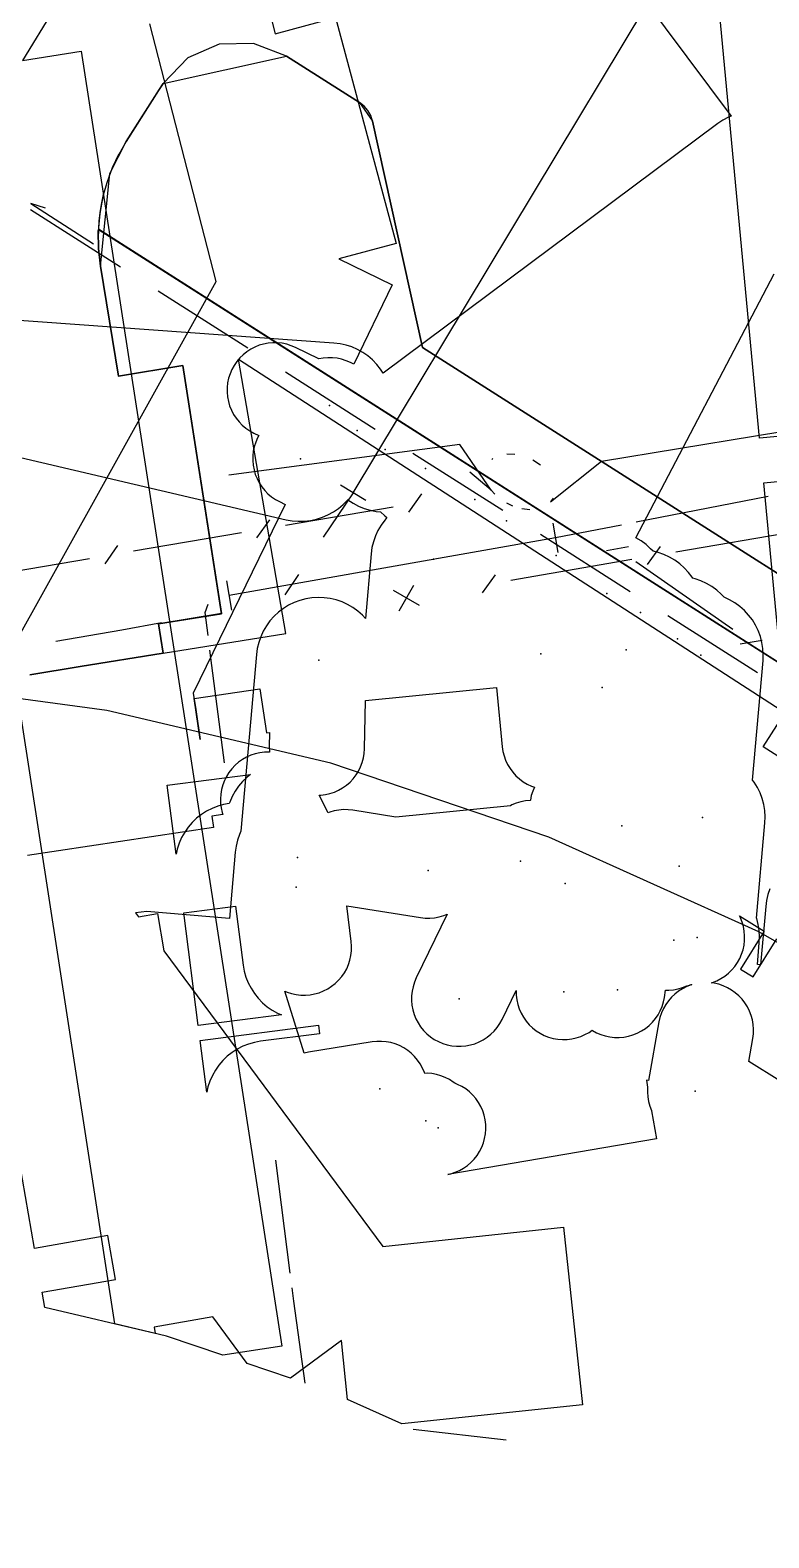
# Model space of a CAD drawing. Header units: metres. Extents: x -3782 to -2031, y 18790 to 19846.
# Drawn here: x -2492.5 to -2467.7, y 19615.4 to 19666 of the extents above; entities that cross this region are included whole.
import ezdxf

# ---------------------------------------------------------------- set-up
doc = ezdxf.new("R2010")
doc.units = ezdxf.units.M
for name, color, linetype in [('BENCH', 7, 'Continuous'), ('BOUNDARY', 7, 'Continuous'), ('CURB', 7, 'Continuous'), ('ELECTR_CABLE', 7, 'Continuous'), ('ELECTR_CABLE_COMM', 7, 'Continuous'), ('GAS', 7, 'Continuous'), ('GRASS', 7, 'Continuous'), ('GROUND', 7, 'Continuous'), ('HEAT', 7, 'Continuous'), ('OVERHEAD_POWER_LINE', 7, 'Continuous'), ('ROAD', 7, 'Continuous'), ('SEWER', 7, 'Continuous'), ('SIDEWALK_PATH', 7, 'Continuous'), ('TRASH_BIN', 7, 'Continuous'), ('TREE', 7, 'Continuous'), ('WATER_PIPELINE', 7, 'Continuous')]:
    doc.layers.add(name, color=color, linetype=linetype)

msp = doc.modelspace()

# ---------------------------------------------------------------- linework, layer by layer
at = {"layer": 'BENCH'}
msp.add_point((-2472.541, 19645.216), dxfattribs=at)
at = {"layer": 'BOUNDARY'}
msp.add_lwpolyline([(-2419.987, 19607.631), (-2426.816, 19611.058), (-2433.941, 19613.818), (-2441.277, 19615.881), (-2441.355, 19615.925), (-2444.139, 19617.811), (-2445.697, 19618.812), (-2447.681, 19620.711), (-2449.238, 19622.35), (-2455.079, 19627.414), (-2461.381, 19631.891), (-2468.086, 19635.738), (-2475.131, 19638.921), (-2482.451, 19641.409), (-2489.976, 19643.178), (-2493.199, 19643.614), (-2495.313, 19644.008), (-2495.42, 19644.205), (-2498.71, 19650.978), (-2502.947, 19657.843), (-2507.854, 19664.246), (-2513.381, 19670.122)], dxfattribs=at)
at = {"layer": 'CURB'}
for points in [[(-2488.205, 19664.047), (-2488.083, 19664.239), (-2483.941, 19665.158), (-2481.493, 19663.599), (-2481.053, 19662.971), (-2479.373, 19655.372), (-2456.513, 19640.809), (-2454.833, 19639.739), (-2449.516, 19636.353)], [(-2489.867, 19661.211), (-2489.324, 19662.29), (-2488.205, 19664.047)], [(-2489.587, 19654.409), (-2490.187, 19658.107), (-2489.867, 19661.211)], [(-2490.258, 19659.341), (-2461.409, 19640.964), (-2461.78, 19639.135), (-2461.957, 19639.105)], [(-2487.422, 19654.76), (-2489.587, 19654.409)], [(-2487.422, 19654.76), (-2486.128, 19646.428)], [(-2486.128, 19646.428), (-2488.236, 19646.088)], [(-2488.236, 19646.088), (-2488.079, 19645.1)]]:
    msp.add_lwpolyline(points, dxfattribs=at)
at = {"layer": 'ELECTR_CABLE'}
for points in [[(-2481.705, 19650.492), (-2465.819, 19676.902)], [(-2492.531, 19660.003), (-2489.517, 19658.082)], [(-2488.252, 19657.276), (-2485.238, 19655.355)], [(-2483.973, 19654.549), (-2480.959, 19652.628)], [(-2479.694, 19651.822), (-2476.68, 19649.901)], [(-2481.277, 19650.234), (-2482.133, 19650.75)], [(-2481.705, 19650.492), (-2482.706, 19648.993)], [(-2467.764, 19650.367), (-2472.204, 19649.502)], [(-2475.001, 19649.466), (-2474.827, 19648.482)], [(-2472.694, 19649.407), (-2474.914, 19648.974)], [(-2474.914, 19648.974), (-2485.87, 19647.043)], [(-2475.415, 19649.095), (-2472.401, 19647.174)], [(-2483.54, 19647.746), (-2483.997, 19647.061)], [(-2485.957, 19647.535), (-2485.783, 19646.551)], [(-2486.675, 19646.465), (-2486.567, 19646.746)], [(-2486.576, 19645.699), (-2486.675, 19646.465)], [(-2471.136, 19646.368), (-2468.122, 19644.447)], [(-2489.472, 19645.872), (-2491.685, 19645.493)], [(-2488.134, 19646.119), (-2489.472, 19645.872)], [(-2486.024, 19641.414), (-2486.512, 19645.203)], [(-2483.814, 19624.278), (-2484.303, 19628.066)], [(-2483.692, 19623.331), (-2483.75, 19623.782)], [(-2483.309, 19620.577), (-2483.692, 19623.331)]]:
    msp.add_lwpolyline(points, dxfattribs=at)
for points in [[(-2464.649, 19643.78), (-2464.81, 19643.72), (-2464.995, 19643.629), (-2465.17, 19643.521), (-2465.334, 19643.396), (-2465.485, 19643.256), (-2465.621, 19643.101), (-2465.742, 19642.934), (-2466.832, 19641.253), (-2467.932, 19641.954), (-2465.782, 19645.327), (-2464.275, 19644.367)], [(-2487.944, 19640.663), (-2485.153, 19641.023), (-2485.266, 19640.934), (-2485.415, 19640.791), (-2485.549, 19640.634), (-2485.666, 19640.465), (-2485.767, 19640.285), (-2485.849, 19640.096), (-2485.863, 19640.053), (-2486.051, 19640.019), (-2486.249, 19639.963), (-2486.441, 19639.888), (-2486.625, 19639.794), (-2486.798, 19639.683), (-2486.96, 19639.555), (-2487.109, 19639.413), (-2487.242, 19639.256), (-2487.36, 19639.087), (-2487.461, 19638.907), (-2487.543, 19638.718), (-2487.607, 19638.522), (-2487.645, 19638.348)], [(-2486.903, 19632.591), (-2487.391, 19636.379), (-2485.649, 19636.604), (-2485.393, 19634.62), (-2485.357, 19634.417), (-2485.301, 19634.219), (-2485.226, 19634.027), (-2485.132, 19633.843), (-2485.021, 19633.67), (-2484.893, 19633.508), (-2484.75, 19633.36), (-2484.593, 19633.226), (-2484.424, 19633.108), (-2484.244, 19633.008), (-2484.112, 19632.95)], [(-2486.839, 19632.095), (-2482.872, 19632.606), (-2482.835, 19632.319), (-2484.818, 19632.063), (-2485.021, 19632.027), (-2485.22, 19631.971), (-2485.411, 19631.895), (-2485.595, 19631.802), (-2485.768, 19631.69), (-2485.93, 19631.563), (-2486.079, 19631.42), (-2486.212, 19631.263), (-2486.33, 19631.094), (-2486.431, 19630.914), (-2486.513, 19630.725), (-2486.577, 19630.529), (-2486.614, 19630.356)]]:
    msp.add_lwpolyline(points, close=True, dxfattribs=at)
at = {"layer": 'ELECTR_CABLE_COMM'}
for points in [[(-2473.365, 19651.557), (-2465.604, 19652.828)], [(-2478.124, 19652.108), (-2485.878, 19651.076)], [(-2477.065, 19650.582), (-2478.124, 19652.108)], [(-2476.541, 19651.799), (-2476.27, 19651.791)], [(-2477.045, 19651.606), (-2477.013, 19651.639)], [(-2475.669, 19651.598), (-2475.409, 19651.427)], [(-2475.076, 19650.184), (-2473.365, 19651.557)], [(-2477.065, 19650.582), (-2477.783, 19651.179)], [(-2479.832, 19649.842), (-2479.399, 19650.453)], [(-2476.941, 19650.445), (-2477.065, 19650.582)], [(-2474.992, 19650.308), (-2475.076, 19650.184)], [(-2483.977, 19649.405), (-2480.355, 19650.022)], [(-2476.341, 19650.038), (-2476.547, 19650.142)], [(-2475.767, 19649.922), (-2476.045, 19649.95)], [(-2484.933, 19648.973), (-2484.5, 19649.585)], [(-2489.078, 19648.536), (-2485.456, 19649.153)], [(-2470.864, 19648.508), (-2466.803, 19649.204)], [(-2494.179, 19647.668), (-2490.557, 19648.285)], [(-2490.034, 19648.105), (-2489.601, 19648.716)], [(-2476.404, 19647.558), (-2472.343, 19648.254)], [(-2473.201, 19648.549), (-2472.463, 19648.68)], [(-2471.82, 19648.075), (-2471.387, 19648.687)], [(-2477.36, 19647.126), (-2476.927, 19647.738)], [(-2472.217, 19648.185), (-2468.959, 19645.906)], [(-2479.479, 19646.707), (-2480.345, 19647.205)], [(-2480.162, 19646.523), (-2479.664, 19647.389)], [(-2468.714, 19645.411), (-2467.976, 19645.542)]]:
    msp.add_lwpolyline(points, dxfattribs=at)
at = {"layer": 'GAS'}
for points in [[(-2484.659, 19667.242), (-2484.317, 19665.91), (-2482.297, 19666.454), (-2480.255, 19658.866), (-2482.186, 19658.346), (-2480.388, 19657.47), (-2481.684, 19654.81), (-2481.797, 19654.865), (-2481.941, 19654.927), (-2482.091, 19654.974), (-2482.245, 19655.007), (-2482.401, 19655.024), (-2482.558, 19655.026), (-2482.714, 19655.012), (-2482.853, 19654.986), (-2483.637, 19655.368), (-2483.781, 19655.43), (-2483.931, 19655.477), (-2484.084, 19655.51), (-2484.24, 19655.527), (-2484.397, 19655.529), (-2484.554, 19655.515), (-2484.708, 19655.486), (-2484.859, 19655.443), (-2485.005, 19655.384), (-2485.144, 19655.312), (-2485.276, 19655.226), (-2485.398, 19655.128), (-2485.51, 19655.018), (-2485.612, 19654.898), (-2485.7, 19654.768), (-2485.776, 19654.631), (-2485.838, 19654.486), (-2485.885, 19654.337), (-2485.917, 19654.183), (-2485.935, 19654.027), (-2485.936, 19653.87), (-2485.923, 19653.714), (-2485.894, 19653.559), (-2485.85, 19653.409), (-2485.792, 19653.263), (-2485.719, 19653.123), (-2485.634, 19652.992), (-2485.535, 19652.869), (-2485.426, 19652.757), (-2485.306, 19652.656), (-2485.176, 19652.567), (-2485.038, 19652.492), (-2484.871, 19652.41), (-2484.914, 19652.332), (-2484.976, 19652.187), (-2485.023, 19652.038), (-2485.056, 19651.884), (-2485.073, 19651.728), (-2485.075, 19651.571), (-2485.061, 19651.414), (-2485.032, 19651.26), (-2484.989, 19651.109), (-2484.93, 19650.964), (-2484.858, 19650.824), (-2484.772, 19650.693), (-2484.674, 19650.57), (-2484.564, 19650.458), (-2484.444, 19650.357), (-2484.314, 19650.268), (-2484.177, 19650.192), (-2483.981, 19650.097), (-2487.072, 19643.753), (-2486.989, 19643.204), (-2486.837, 19642.197), (-2486.835, 19642.197), (-2487.04, 19643.583), (-2484.836, 19643.909), (-2484.616, 19642.425), (-2484.508, 19642.441), (-2484.518, 19641.956), (-2484.513, 19641.799), (-2484.511, 19641.78), (-2484.528, 19641.781), (-2484.685, 19641.776), (-2484.841, 19641.756), (-2484.994, 19641.721), (-2485.143, 19641.671), (-2485.286, 19641.607), (-2485.422, 19641.529), (-2485.55, 19641.438), (-2485.669, 19641.335), (-2485.776, 19641.221), (-2485.872, 19641.097), (-2485.956, 19640.964), (-2486.026, 19640.823), (-2486.082, 19640.676), (-2486.123, 19640.525), (-2486.149, 19640.37), (-2486.16, 19640.213), (-2486.155, 19640.056), (-2486.135, 19639.901), (-2486.1, 19639.748), (-2486.078, 19639.682), (-2486.449, 19639.627), (-2486.392, 19639.249), (-2492.639, 19638.305)], [(-2493.416, 19644.776), (-2486.307, 19657.584), (-2488.533, 19666.246)], [(-2467.378, 19630.732), (-2468.423, 19631.38), (-2468.286, 19632.158), (-2468.266, 19632.314), (-2468.262, 19632.47), (-2468.273, 19632.627), (-2468.299, 19632.782), (-2468.341, 19632.933), (-2468.397, 19633.08), (-2468.467, 19633.22), (-2468.55, 19633.353), (-2468.647, 19633.477), (-2468.755, 19633.592), (-2468.873, 19633.694), (-2469.001, 19633.785), (-2469.138, 19633.863), (-2469.281, 19633.927), (-2469.43, 19633.977), (-2469.583, 19634.012), (-2469.688, 19634.025), (-2469.641, 19634.038), (-2469.495, 19634.096), (-2469.356, 19634.168), (-2469.224, 19634.254), (-2469.101, 19634.351), (-2468.989, 19634.461), (-2468.887, 19634.581), (-2468.798, 19634.71), (-2468.722, 19634.847), (-2468.66, 19634.991), (-2468.612, 19635.141), (-2468.579, 19635.294), (-2468.561, 19635.45), (-2468.559, 19635.607), (-2468.572, 19635.764), (-2468.6, 19635.918), (-2468.644, 19636.069), (-2468.701, 19636.215), (-2468.734, 19636.279), (-2467.902, 19635.763), (-2468.693, 19634.489), (-2468.268, 19634.225), (-2467.477, 19635.5)]]:
    msp.add_lwpolyline(points, dxfattribs=at)
for points in [[(-2476.896, 19643.948), (-2476.698, 19641.958), (-2476.675, 19641.803), (-2476.637, 19641.651), (-2476.584, 19641.503), (-2476.516, 19641.361), (-2476.436, 19641.226), (-2476.342, 19641.1), (-2476.236, 19640.984), (-2476.12, 19640.879), (-2475.994, 19640.785), (-2475.859, 19640.705), (-2475.717, 19640.638), (-2475.616, 19640.602), (-2475.673, 19640.468), (-2475.721, 19640.318), (-2475.753, 19640.165), (-2475.755, 19640.15), (-2475.765, 19640.15), (-2475.921, 19640.136), (-2476.075, 19640.107), (-2476.226, 19640.062), (-2476.372, 19640.004), (-2476.424, 19639.976), (-2480.269, 19639.594), (-2481.714, 19639.826), (-2481.87, 19639.843), (-2482.027, 19639.845), (-2482.184, 19639.831), (-2482.338, 19639.803), (-2482.489, 19639.759), (-2482.539, 19639.739), (-2482.839, 19640.328), (-2482.793, 19640.329), (-2482.637, 19640.349), (-2482.484, 19640.384), (-2482.335, 19640.434), (-2482.192, 19640.498), (-2482.056, 19640.576), (-2481.928, 19640.667), (-2481.809, 19640.77), (-2481.702, 19640.885), (-2481.606, 19641.009), (-2481.522, 19641.142), (-2481.452, 19641.282), (-2481.396, 19641.429), (-2481.355, 19641.581), (-2481.329, 19641.736), (-2481.318, 19641.892), (-2481.286, 19643.512)], [(-2471.858, 19630.758), (-2471.817, 19630.52), (-2471.819, 19630.506), (-2471.823, 19630.349), (-2471.812, 19630.193), (-2471.786, 19630.038), (-2471.745, 19629.887), (-2471.689, 19629.74), (-2471.682, 19629.727), (-2471.522, 19628.786), (-2478.526, 19627.591), (-2478.426, 19627.613), (-2478.277, 19627.662), (-2478.133, 19627.725), (-2477.996, 19627.802), (-2477.868, 19627.892), (-2477.748, 19627.994), (-2477.64, 19628.108), (-2477.543, 19628.231), (-2477.458, 19628.364), (-2477.387, 19628.504), (-2477.33, 19628.65), (-2477.288, 19628.801), (-2477.261, 19628.956), (-2477.248, 19629.112), (-2477.252, 19629.269), (-2477.271, 19629.425), (-2477.304, 19629.579), (-2477.353, 19629.728), (-2477.416, 19629.872), (-2477.493, 19630.008), (-2477.583, 19630.137), (-2477.686, 19630.256), (-2477.799, 19630.365), (-2477.922, 19630.462), (-2478.055, 19630.546), (-2478.195, 19630.617), (-2478.288, 19630.654), (-2478.34, 19630.695), (-2478.473, 19630.779), (-2478.613, 19630.85), (-2478.759, 19630.907), (-2478.91, 19630.95), (-2479.065, 19630.977), (-2479.221, 19630.989), (-2479.302, 19630.987), (-2479.312, 19631.019), (-2479.373, 19631.163), (-2479.449, 19631.301), (-2479.538, 19631.431), (-2479.639, 19631.551), (-2479.751, 19631.66), (-2479.873, 19631.759), (-2480.005, 19631.844), (-2480.144, 19631.917), (-2480.29, 19631.975), (-2480.441, 19632.019), (-2480.595, 19632.048), (-2480.752, 19632.062), (-2480.909, 19632.06), (-2481.065, 19632.043), (-2483.207, 19631.7), (-2483.347, 19631.67), (-2483.997, 19633.75), (-2483.922, 19633.718), (-2483.773, 19633.669), (-2483.62, 19633.635), (-2483.464, 19633.617), (-2483.307, 19633.614), (-2483.15, 19633.626), (-2482.996, 19633.654), (-2482.845, 19633.696), (-2482.698, 19633.754), (-2482.558, 19633.825), (-2482.426, 19633.91), (-2482.303, 19634.007), (-2482.19, 19634.116), (-2482.088, 19634.235), (-2481.998, 19634.364), (-2481.921, 19634.501), (-2481.858, 19634.645), (-2481.81, 19634.794), (-2481.776, 19634.947), (-2481.758, 19635.103), (-2481.755, 19635.26), (-2481.767, 19635.417), (-2481.921, 19636.618), (-2479.439, 19636.219), (-2479.283, 19636.202), (-2479.126, 19636.2), (-2478.969, 19636.213), (-2478.815, 19636.242), (-2478.664, 19636.286), (-2478.549, 19636.332), (-2479.584, 19634.19), (-2479.646, 19634.045), (-2479.693, 19633.896), (-2479.725, 19633.742), (-2479.741, 19633.586), (-2479.743, 19633.429), (-2479.728, 19633.272), (-2479.699, 19633.118), (-2479.655, 19632.967), (-2479.596, 19632.822), (-2479.523, 19632.683), (-2479.437, 19632.552), (-2479.338, 19632.429), (-2479.228, 19632.317), (-2479.108, 19632.217), (-2478.978, 19632.128), (-2478.84, 19632.053), (-2478.696, 19631.992), (-2478.546, 19631.945), (-2478.392, 19631.913), (-2478.236, 19631.896), (-2478.079, 19631.895), (-2477.922, 19631.909), (-2477.768, 19631.939), (-2477.617, 19631.983), (-2477.472, 19632.042), (-2477.333, 19632.115), (-2477.202, 19632.201), (-2477.079, 19632.299), (-2476.967, 19632.409), (-2476.867, 19632.53), (-2476.778, 19632.66), (-2476.703, 19632.798), (-2476.232, 19633.774), (-2476.232, 19633.766), (-2476.229, 19633.609), (-2476.211, 19633.453), (-2476.177, 19633.3), (-2476.128, 19633.151), (-2476.065, 19633.007), (-2475.989, 19632.87), (-2475.899, 19632.741), (-2475.797, 19632.622), (-2475.683, 19632.513), (-2475.56, 19632.416), (-2475.428, 19632.331), (-2475.288, 19632.26), (-2475.142, 19632.203), (-2474.991, 19632.16), (-2474.836, 19632.133), (-2474.679, 19632.12), (-2474.522, 19632.124), (-2474.366, 19632.142), (-2474.213, 19632.176), (-2474.064, 19632.224), (-2473.92, 19632.287), (-2473.783, 19632.364), (-2473.68, 19632.436), (-2473.669, 19632.429), (-2473.531, 19632.353), (-2473.387, 19632.292), (-2473.237, 19632.244), (-2473.084, 19632.212), (-2472.927, 19632.195), (-2472.77, 19632.193), (-2472.614, 19632.207), (-2472.46, 19632.235), (-2472.309, 19632.279), (-2472.163, 19632.338), (-2472.024, 19632.41), (-2471.892, 19632.496), (-2471.77, 19632.594), (-2471.658, 19632.704), (-2471.557, 19632.824), (-2471.468, 19632.954), (-2471.392, 19633.091), (-2471.331, 19633.236), (-2471.283, 19633.386), (-2471.251, 19633.539), (-2471.212, 19633.781), (-2471.106, 19633.78), (-2470.95, 19633.793), (-2470.795, 19633.822), (-2470.644, 19633.866), (-2470.499, 19633.924), (-2470.494, 19633.927), (-2470.416, 19633.95), (-2470.369, 19633.968), (-2470.332, 19633.964), (-2470.359, 19633.957), (-2470.505, 19633.901), (-2470.646, 19633.831), (-2470.779, 19633.747), (-2470.903, 19633.651), (-2471.017, 19633.543), (-2471.12, 19633.424), (-2471.21, 19633.296), (-2471.288, 19633.16), (-2471.352, 19633.016), (-2471.402, 19632.868), (-2471.437, 19632.714), (-2471.785, 19630.745)]]:
    msp.add_lwpolyline(points, close=True, dxfattribs=at)
at = {"layer": 'GRASS'}
msp.add_lwpolyline([(-2490.258, 19659.341), (-2490.264, 19659.031), (-2490.254, 19658.722), (-2490.228, 19658.414), (-2490.187, 19658.107), (-2489.587, 19654.409), (-2487.422, 19654.76), (-2486.128, 19646.428), (-2488.236, 19646.088), (-2488.079, 19645.1), (-2483.963, 19645.765), (-2485.553, 19654.973), (-2462.073, 19639.783), (-2461.957, 19639.105), (-2461.78, 19639.135), (-2461.493, 19639.23), (-2461.251, 19639.402), (-2461.071, 19639.638), (-2460.966, 19639.922), (-2460.952, 19640.225), (-2461.026, 19640.512), (-2461.181, 19640.765), (-2461.409, 19640.964)], close=True, dxfattribs=at)
at = {"layer": 'GROUND'}
for points in [[(-2492.564, 19644.375), (-2490.868, 19644.65), (-2488.079, 19645.1), (-2488.236, 19646.088), (-2486.128, 19646.428), (-2487.422, 19654.76), (-2489.587, 19654.409), (-2490.187, 19658.107), (-2490.252, 19658.693), (-2490.26, 19659.282), (-2490.255, 19659.339), (-2461.409, 19640.964)], [(-2461.381, 19631.891), (-2468.086, 19635.738), (-2475.131, 19638.921), (-2482.451, 19641.409), (-2489.976, 19643.178), (-2493.199, 19643.614)]]:
    msp.add_lwpolyline(points, dxfattribs=at)
at = {"layer": 'HEAT'}
for points in [[(-2491.76, 19666.717), (-2492.81, 19665.015), (-2490.833, 19665.32), (-2484.103, 19621.824), (-2486.08, 19621.518), (-2487.971, 19622.161), (-2489.703, 19622.569), (-2494.128, 19651.166), (-2494.338, 19651.087), (-2494.052, 19648.895), (-2498.018, 19648.376), (-2498.511, 19652.143), (-2496.527, 19652.403), (-2497.229, 19654.275), (-2496.566, 19654.524), (-2499.398, 19654.056), (-2500.625, 19661.472), (-2498.652, 19661.798), (-2499.597, 19663.561), (-2498.19, 19664.315), (-2502.58, 19667.022)], [(-2479.688, 19619.033), (-2476.565, 19618.672)]]:
    msp.add_lwpolyline(points, dxfattribs=at)
at = {"layer": 'OVERHEAD_POWER_LINE'}
for points in [[(-2492.521, 19660.204), (-2490.42, 19658.849)], [(-2492.029, 19660.046), (-2492.521, 19660.204)]]:
    msp.add_lwpolyline(points, dxfattribs=at)
at = {"layer": 'ROAD'}
msp.add_lwpolyline([(-2456.519, 19640.814), (-2479.372, 19655.371), (-2479.373, 19655.372), (-2479.374, 19655.373), (-2481.053, 19662.971), (-2481.054, 19662.972), (-2481.115, 19663.158), (-2481.115, 19663.159), (-2481.21, 19663.328), (-2481.211, 19663.329), (-2481.337, 19663.476), (-2481.339, 19663.478), (-2481.492, 19663.598), (-2481.493, 19663.599), (-2483.94, 19665.158), (-2483.942, 19665.159), (-2485.051, 19665.586), (-2485.054, 19665.587), (-2486.2, 19665.557), (-2486.204, 19665.556), (-2487.255, 19665.099), (-2487.258, 19665.096), (-2488.082, 19664.24), (-2488.083, 19664.239), (-2488.236, 19664), (-2489.324, 19662.291), (-2489.325, 19662.29), (-2489.576, 19661.856), (-2489.577, 19661.855), (-2489.791, 19661.403), (-2489.791, 19661.402), (-2489.966, 19660.933), (-2489.967, 19660.932), (-2490.103, 19660.449), (-2490.103, 19660.448), (-2490.21, 19659.869), (-2490.21, 19659.868), (-2490.26, 19659.282), (-2490.26, 19659.281), (-2490.252, 19658.694), (-2490.252, 19658.693), (-2490.187, 19658.107), (-2489.589, 19654.419), (-2489.587, 19654.415), (-2489.585, 19654.412), (-2489.581, 19654.411), (-2489.577, 19654.41), (-2487.423, 19654.76), (-2487.422, 19654.76), (-2486.128, 19646.43), (-2486.128, 19646.429), (-2486.129, 19646.429), (-2488.227, 19646.09), (-2488.23, 19646.088), (-2488.233, 19646.086), (-2488.235, 19646.082), (-2488.235, 19646.078), (-2488.08, 19645.101), (-2488.08, 19645.1), (-2490.868, 19644.65), (-2492.563, 19644.376)], dxfattribs=at)
at = {"layer": 'SEWER'}
for points in [[(-2467.457, 19652.378), (-2468.055, 19652.322), (-2469.796, 19670.843)], [(-2467.01, 19641.211), (-2467.914, 19650.828), (-2465.111, 19651.092)]]:
    msp.add_lwpolyline(points, dxfattribs=at)
at = {"layer": 'SIDEWALK_PATH'}
msp.add_lwpolyline([(-2456.513, 19640.809), (-2479.373, 19655.372), (-2481.053, 19662.971), (-2481.115, 19663.158), (-2481.211, 19663.328), (-2481.338, 19663.477), (-2481.493, 19663.599), (-2483.941, 19665.158), (-2485.052, 19665.586), (-2486.202, 19665.557), (-2487.257, 19665.098), (-2488.083, 19664.239), (-2488.235, 19664), (-2489.324, 19662.29), (-2489.576, 19661.856), (-2489.791, 19661.402), (-2489.966, 19660.932), (-2490.103, 19660.449), (-2490.161, 19660.175), (-2490.206, 19659.898), (-2490.238, 19659.62), (-2490.258, 19659.341), (-2461.409, 19640.964)], dxfattribs=at)
at = {"layer": 'TRASH_BIN'}
msp.add_point((-2473.347, 19643.951), dxfattribs=at)
at = {"layer": 'TREE'}
for p in [(-2482.498, 19653.427), (-2481.573, 19652.583), (-2480.631, 19651.943), (-2483.476, 19651.631), (-2479.272, 19651.308), (-2477.621, 19650.269), (-2476.558, 19649.546), (-2479.007, 19648.259), (-2474.885, 19648.388), (-2473.184, 19647.111), (-2472.054, 19646.466), (-2470.811, 19645.583), (-2482.859, 19644.872), (-2475.401, 19645.079), (-2470.034, 19645.033), (-2472.685, 19639.305), (-2469.974, 19639.582), (-2483.567, 19638.232), (-2476.081, 19638.11), (-2479.185, 19637.799), (-2470.757, 19637.941), (-2483.615, 19637.246), (-2474.581, 19637.366), (-2470.939, 19635.462), (-2470.157, 19635.553), (-2474.633, 19633.72), (-2472.83, 19633.792), (-2478.144, 19633.494), (-2480.812, 19630.462), (-2470.224, 19630.384), (-2479.266, 19629.39), (-2478.848, 19629.157)]:
    msp.add_point(p, dxfattribs=at)
at = {"layer": 'WATER_PIPELINE'}
for points in [[(-2477.116, 19674.006), (-2469.017, 19663.14), (-2469.105, 19663.103), (-2469.287, 19663.006), (-2469.458, 19662.891), (-2480.701, 19654.51), (-2480.784, 19654.64), (-2480.911, 19654.802), (-2481.054, 19654.951), (-2481.21, 19655.086), (-2481.379, 19655.204), (-2481.558, 19655.305), (-2481.747, 19655.388), (-2481.943, 19655.452), (-2482.144, 19655.497), (-2482.349, 19655.521), (-2494.63, 19656.397)], [(-2467.709, 19637.19), (-2467.776, 19636.995), (-2467.824, 19636.795), (-2467.852, 19636.59), (-2468.023, 19634.629), (-2468.13, 19634.639), (-2468.066, 19635.37), (-2468.058, 19635.576), (-2468.07, 19635.782), (-2468.103, 19635.985), (-2468.155, 19636.185), (-2468.161, 19636.201), (-2467.882, 19639.399), (-2467.874, 19639.605), (-2467.886, 19639.811), (-2467.919, 19640.014), (-2467.971, 19640.214), (-2468.043, 19640.407), (-2468.133, 19640.592), (-2468.241, 19640.768), (-2468.292, 19640.836), (-2467.942, 19644.85), (-2467.934, 19645.056), (-2467.946, 19645.262), (-2467.979, 19645.465), (-2468.031, 19645.665), (-2468.103, 19645.858), (-2468.193, 19646.043), (-2468.301, 19646.219), (-2468.425, 19646.383), (-2468.565, 19646.534), (-2468.72, 19646.671), (-2468.887, 19646.792), (-2469.065, 19646.896), (-2469.243, 19646.978), (-2469.342, 19647.085), (-2469.497, 19647.222), (-2469.664, 19647.343), (-2469.842, 19647.447), (-2470.029, 19647.533), (-2470.224, 19647.6), (-2470.3, 19647.618), (-2470.321, 19647.653), (-2470.445, 19647.817), (-2470.585, 19647.968), (-2470.74, 19648.105), (-2470.907, 19648.226), (-2471.085, 19648.33), (-2471.272, 19648.416), (-2471.467, 19648.483), (-2471.633, 19648.523), (-2471.715, 19648.612), (-2471.87, 19648.749), (-2472.037, 19648.87), (-2472.21, 19648.971), (-2467.565, 19657.849)], [(-2495.262, 19652.231), (-2483.954, 19649.586), (-2483.751, 19649.549), (-2483.546, 19649.532), (-2483.34, 19649.535), (-2483.135, 19649.559), (-2482.934, 19649.602), (-2482.738, 19649.665), (-2482.548, 19649.747), (-2482.368, 19649.847), (-2482.199, 19649.964), (-2482.041, 19650.097), (-2481.898, 19650.245), (-2481.886, 19650.26), (-2481.878, 19650.253), (-2481.706, 19650.139), (-2481.524, 19650.042), (-2481.334, 19649.964), (-2481.136, 19649.905), (-2480.934, 19649.865), (-2480.783, 19649.85), (-2480.637, 19649.712), (-2480.569, 19649.659), (-2480.645, 19649.573), (-2480.766, 19649.406), (-2480.87, 19649.228), (-2480.956, 19649.041), (-2481.023, 19648.846), (-2481.071, 19648.646), (-2481.099, 19648.441), (-2481.289, 19646.264), (-2481.39, 19646.373), (-2481.545, 19646.51), (-2481.712, 19646.631), (-2481.89, 19646.735), (-2482.077, 19646.821), (-2482.272, 19646.888), (-2482.472, 19646.936), (-2482.676, 19646.964), (-2482.882, 19646.972), (-2483.088, 19646.959), (-2483.291, 19646.927), (-2483.491, 19646.875), (-2483.684, 19646.803), (-2483.869, 19646.713), (-2484.045, 19646.605), (-2484.209, 19646.48), (-2484.36, 19646.34), (-2484.497, 19646.186), (-2484.618, 19646.019), (-2484.722, 19645.841), (-2484.808, 19645.654), (-2484.875, 19645.459), (-2484.923, 19645.259), (-2484.951, 19645.054), (-2485.469, 19639.117), (-2485.517, 19639.014), (-2485.584, 19638.819), (-2485.632, 19638.619), (-2485.66, 19638.414), (-2485.854, 19636.187), (-2488.629, 19636.429), (-2489.006, 19636.38), (-2488.905, 19636.244), (-2488.277, 19636.354), (-2488.057, 19635.098), (-2480.708, 19625.175), (-2474.636, 19625.818), (-2474.003, 19619.851), (-2480.074, 19619.208), (-2481.888, 19620.027), (-2482.098, 19622.011), (-2483.806, 19620.746), (-2485.261, 19621.24), (-2486.419, 19622.804), (-2488.384, 19622.46), (-2488.347, 19622.25), (-2492.053, 19623.121), (-2492.142, 19623.631), (-2489.677, 19624.062), (-2489.935, 19625.539), (-2492.4, 19625.108), (-2493.723, 19632.668)]]:
    msp.add_lwpolyline(points, dxfattribs=at)

doc.saveas('drawing.dxf')
